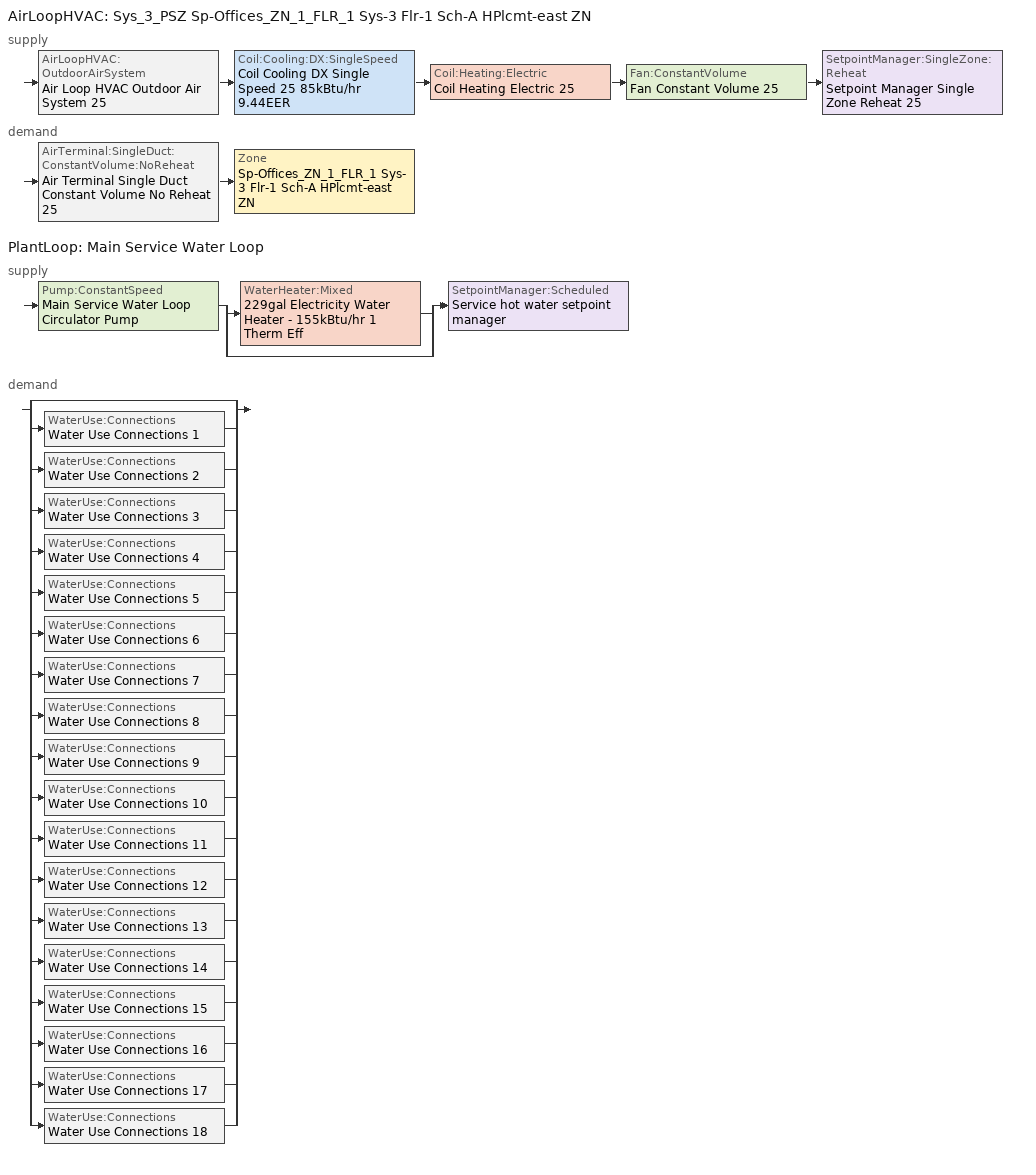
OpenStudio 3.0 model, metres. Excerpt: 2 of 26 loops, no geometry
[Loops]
AirLoopHVAC 'Sys_3_PSZ Sp-Offices_ZN_1_FLR_1 Sys-3 Flr-1 Sch-A HPlcmt-east ZN'
 supply: AirLoopHVAC:OutdoorAirSystem 'Air Loop HVAC Outdoor Air System 25' > Coil:Cooling:DX:SingleSpeed 'Coil Cooling DX Single Speed 25 85kBtu/hr 9.44EER' > Coil:Heating:Electric 'Coil Heating Electric 25' > Fan:ConstantVolume 'Fan Constant Volume 25' > SetpointManager:SingleZone:Reheat 'Setpoint Manager Single Zone Reheat 25'
 demand: AirTerminal:SingleDuct:ConstantVolume:NoReheat 'Air Terminal Single Duct Constant Volume No Reheat 25' > Zone 'Sp-Offices_ZN_1_FLR_1 Sys-3 Flr-1 Sch-A HPlcmt-east ZN'
PlantLoop 'Main Service Water Loop'
 supply: Pump:ConstantSpeed 'Main Service Water Loop Circulator Pump' > split
  | WaterHeater:Mixed '229gal Electricity Water Heater - 155kBtu/hr 1 Therm Eff'
  | bypass
  join > SetpointManager:Scheduled 'Service hot water setpoint manager'
 demand: split
  | bypass
  | WaterUse:Connections 'Water Use Connections 1'
  | WaterUse:Connections 'Water Use Connections 2'
  | WaterUse:Connections 'Water Use Connections 3'
  | WaterUse:Connections 'Water Use Connections 4'
  | WaterUse:Connections 'Water Use Connections 5'
  | WaterUse:Connections 'Water Use Connections 6'
  | WaterUse:Connections 'Water Use Connections 7'
  | WaterUse:Connections 'Water Use Connections 8'
  | WaterUse:Connections 'Water Use Connections 9'
  | WaterUse:Connections 'Water Use Connections 10'
  | WaterUse:Connections 'Water Use Connections 11'
  | WaterUse:Connections 'Water Use Connections 12'
  | WaterUse:Connections 'Water Use Connections 13'
  | WaterUse:Connections 'Water Use Connections 14'
  | WaterUse:Connections 'Water Use Connections 15'
  | WaterUse:Connections 'Water Use Connections 16'
  | WaterUse:Connections 'Water Use Connections 17'
  | WaterUse:Connections 'Water Use Connections 18'
[Sizing:Zone]
Sp-Offices_ZN_1_FLR_1 Sys-3 Flr-1 Sch-A HPlcmt-east ZN: Zone Cooling Design Supply Air Temperature Input Method=SupplyAirTemperature; Zone Cooling Design Supply Air Temperature {C}=13; Zone Cooling Design Supply Air Temperature Difference {deltaC}=11.11; Zone Heating Design Supply Air Temperature Input Method=SupplyAirTemperature; Zone Heating Design Supply Air Temperature {C}=43; Zone Heating Design Supply Air Temperature Difference {deltaC}=11.11; Zone Cooling Design Supply Air Humidity Ratio {kg-H2O/kg-air}=0.0085; Zone Heating Design Supply Air Humidity Ratio {kg-H2O/kg-air}=0.008; Zone Heating Sizing Factor=1.3; Zone Cooling Sizing Factor=1.1; Cooling Design Air Flow Method=DesignDay; Heating Design Air Flow Method=DesignDay; Account for Dedicated Outdoor Air System=No; Dedicated Outdoor Air System Control Strategy=NeutralSupplyAir; Dedicated Outdoor Air Low Setpoint Temperature for Design {C}=autosize; Dedicated Outdoor Air High Setpoint Temperature for Design {C}=autosize
[Zone equipment]
Sp-Offices_ZN_1_FLR_1 Sys-3 Flr-1 Sch-A HPlcmt-east ZN: Air Terminal Single Duct Constant Volume No Reheat 25, Zone HVAC Baseboard Convective Electric 25
[AirLoopHVAC]
Sys_3_PSZ Sp-Offices_ZN_1_FLR_1 Sys-3 Flr-1 Sch-A HPlcmt-east ZN: Availability Schedule=Sys_3_PSZ Sp-Offices_ZN_1_FLR_1 Sys-3 Flr-1 Sch-A HPlcmt-east ZN Occ Sch; Design Supply Air Flow Rate {m3/s}=AutoSize
[Sizing:System]
Sys_3_PSZ Sp-Offices_ZN_1_FLR_1 Sys-3 Flr-1 Sch-A HPlcmt-east ZN: Type of Load to Size On=Sensible; Design Outdoor Air Flow Rate {m3/s}=Autosize; Central Heating Maximum System Air Flow Ratio=1; Preheat Design Temperature {C}=7; Preheat Design Humidity Ratio {kg-H2O/kg-Air}=0.008; Precool Design Temperature {C}=13; Precool Design Humidity Ratio {kg-H2O/kg-Air}=0.008; Central Cooling Design Supply Air Temperature {C}=13; Central Heating Design Supply Air Temperature {C}=43; Sizing Option=NonCoincident; 100% Outdoor Air in Cooling=No; 100% Outdoor Air in Heating=No; Central Cooling Design Supply Air Humidity Ratio {kg-H2O/kg-Air}=0.0085; Central Heating Design Supply Air Humidity Ratio {kg-H2O/kg-Air}=0.008; Cooling Design Air Flow Method=DesignDay; Cooling Design Air Flow Rate {m3/s}=0; Heating Design Air Flow Method=DesignDay; Heating Design Air Flow Rate {m3/s}=0; System Outdoor Air Method=ZoneSum; Zone Maximum Outdoor Air Fraction=1; Cooling Supply Air Flow Rate Per Floor Area {m3/s-m2}=0.00996765; Cooling Fraction of Autosized Cooling Supply Air Flow Rate=1; Cooling Supply Air Flow Rate Per Unit Cooling Capacity {m3/s-W}=3.94755e-05; Heating Supply Air Flow Rate Per Floor Area {m3/s-m2}=0.00996765; Heating Fraction of Autosized Heating Supply Air Flow Rate=1; Heating Fraction of Autosized Cooling Supply Air Flow Rate=1; Heating Supply Air Flow Rate Per Unit Heating Capacity {m3/s-W}=3.15882e-05; Cooling Design Capacity Method=CoolingDesignCapacity; Cooling Design Capacity {W}=autosize; Cooling Design Capacity Per Floor Area {W/m2}=234.7; Fraction of Autosized Cooling Design Capacity=1; Heating Design Capacity Method=HeatingDesignCapacity; Heating Design Capacity {W}=autosize; Heating Design Capacity Per Floor Area {W/m2}=157; Fraction of Autosized Heating Design Capacity=1; Central Cooling Capacity Control Method=OnOff
[Fan:ConstantVolume]
Fan Constant Volume 25: Availability Schedule=Always On Discrete; Fan Total Efficiency=0.39975; Pressure Rise {Pa}=640; Maximum Flow Rate {m3/s}=AutoSize; Motor Efficiency=0.615
[Coil:Heating:Electric]
Coil Heating Electric 25: Availability Schedule=Always On Discrete
[Coil:Cooling:DX:SingleSpeed]
Coil Cooling DX Single Speed 25 85kBtu/hr 9.44EER: Availability Schedule=Always On Discrete; Rated Total Cooling Capacity {W}=autosize; Rated Sensible Heat Ratio=autosize; Rated COP {W/W}=3.27943; Rated Air Flow Rate {m3/s}=autosize; Rated Evaporator Fan Power Per Volume Flow Rate {W/(m3/s)}=773.3; Total Cooling Capacity Function of Temperature Curve=DXCOOL-NECB2011-REF-CAPFT; Total Cooling Capacity Function of Flow Fraction Curve=DXCOOL-NECB2011-REF-CAPFFLOW; Energy Input Ratio Function of Temperature Curve=DXCOOL-NECB2011-REF-COOLEIRFT; Energy Input Ratio Function of Flow Fraction Curve=DXCOOL-NECB2011-REF-COOLEIRFFLOW; Part Load Fraction Correlation Curve=DXCOOL-NECB2011-REF-COOLPLFFPLR; Condenser Type=AirCooled; Evaporative Condenser Effectiveness=0; Evaporative Condenser Air Flow Rate {m3/s}=Autosize; Evaporative Condenser Pump Rated Power Consumption {W}=Autosize; Crankcase Heater Capacity {W}=0; Maximum Outdoor Dry-Bulb Temperature for Crankcase Heater Operation {C}=0; Basin Heater Capacity {W/K}=0; Basin Heater Setpoint Temperature {C}=10
[Controller:OutdoorAir]
Controller Outdoor Air 25: Minimum Outdoor Air Flow Rate {m3/s}=autosize; Maximum Outdoor Air Flow Rate {m3/s}=Autosize; Economizer Control Type=DifferentialEnthalpy; Economizer Control Action Type=ModulateFlow; Lockout Type=NoLockout; Minimum Limit Type=FixedMinimum; Minimum Outdoor Air Schedule=Sys_3_PSZ Sp-Offices_ZN_1_FLR_1 Sys-3 Flr-1 Sch-A HPlcmt-east ZN Occ Sch; Controller Mechanical Ventilation=Controller Mechanical Ventilation 25; High Humidity Control=No; Heat Recovery Bypass Control Type=BypassWhenOAFlowGreaterThanMinimum
[Controller:MechanicalVentilation]
Controller Mechanical Ventilation 25: Availability Schedule=Always On Discrete; System Outdoor Air Method=ZoneSum
[AirLoopHVAC:OutdoorAirSystem]
Air Loop HVAC Outdoor Air System 25: Controller=Controller Outdoor Air 25
[SetpointManager:SingleZone:Reheat]
Setpoint Manager Single Zone Reheat 25: Minimum Supply Air Temperature {C}=13; Maximum Supply Air Temperature {C}=43; Control Zone=Sp-Offices_ZN_1_FLR_1 Sys-3 Flr-1 Sch-A HPlcmt-east ZN
[AirTerminal:SingleDuct:ConstantVolume:NoReheat]
Air Terminal Single Duct Constant Volume No Reheat 25: Availability Schedule=Always On Discrete; Maximum Air Flow Rate {m3/s}=AutoSize
[ZoneHVAC:Baseboard:Convective:Electric]
Zone HVAC Baseboard Convective Electric 25: Availability Schedule=Always On Discrete; Nominal Capacity {W}=autosize; Efficiency=1
[PlantLoop]
Main Service Water Loop: Glycol Concentration=0; Maximum Loop Temperature {C}=60; Minimum Loop Temperature {C}=10; Plant Loop Volume {m3}=Autocalculate; Load Distribution Scheme=Optimal
[Sizing:Plant]
Main Service Water Loop: Loop Type=Heating; Design Loop Exit Temperature {C}=60; Loop Design Temperature Difference {deltaC}=5; Sizing Option=NonCoincident; Zone Timesteps in Averaging Window=1; Coincident Sizing Factor Mode=None
[SetpointManager:Scheduled]
Service hot water setpoint manager: Control Variable=Temperature; Schedule=Service Water Loop Temp - 140F
[Pump:ConstantSpeed]
Main Service Water Loop Circulator Pump: Rated Flow Rate {m3/s}=autosize; Rated Pump Head {Pa}=98157.3; Rated Power Consumption {W}=autosize; Motor Efficiency=0.7; Fraction of Motor Inefficiencies to Fluid Stream=0; Pump Control Type=Intermittent; Design Power Sizing Method=PowerPerFlowPerPressure; Design Electric Power per Unit Flow Rate {W/(m3/s)}=348701.1; Design Shaft Power per Unit Flow Rate per Unit Head {W-s/m3-Pa}=1.28205
[WaterHeater:Mixed]
229gal Electricity Water Heater - 155kBtu/hr 1 Therm Eff: Tank Volume {m3}=0.868577; Setpoint Temperature Schedule=Service Water Loop Temp - 140F; Deadband Temperature Difference {deltaC}=2; Maximum Temperature Limit {C}=60; Heater Control Type=Cycle; Heater Maximum Capacity {W}=45383.1; Heater Fuel Type=Electricity; Heater Thermal Efficiency=1; Off Cycle Parasitic Fuel Consumption Rate {W}=88.1911; Off Cycle Parasitic Fuel Type=Electricity; Off Cycle Parasitic Heat Fraction to Tank=0.8; On Cycle Parasitic Fuel Consumption Rate {W}=88.1911; On Cycle Parasitic Fuel Type=Electricity; On Cycle Parasitic Heat Fraction to Tank=0; Ambient Temperature Indicator=Schedule; Ambient Temperature Schedule=Water Heater Ambient Temp Schedule - 70f; Off Cycle Loss Coefficient to Ambient Temperature {W/K}=4.14615; On Cycle Loss Coefficient to Ambient Temperature {W/K}=4.14615; Use Side Effectiveness=1; Source Side Effectiveness=1; Use Side Design Flow Rate {m3/s}=autosize; Source Side Design Flow Rate {m3/s}=autosize; Indirect Water Heating Recovery Time {hr}=1.5; Source Side Flow Control Mode=IndirectHeatPrimarySetpoint
[WaterUse:Connections]
Name | Water Use Equipment Name 1
Water Use Connections 1 | Cafeteria_zn_1_flr_1 Service Water Use 0.24gal/min
Water Use Connections 2 | Computer_class_zn_1_flr_1 Service Water Use 0.12gal/min
Water Use Connections 3 | Corner_class_1_pod_1_zn_1_flr_1 Service Water Use 0.07gal/min
Water Use Connections 4 | Corner_class_1_pod_2_zn_1_flr_1 Service Water Use 0.07gal/min
Water Use Connections 5 | Corner_class_1_pod_3_zn_1_flr_1 Service Water Use 0.07gal/min
Water Use Connections 6 | Corner_class_2_pod_1_zn_1_flr_1 Service Water Use 0.07gal/min
Water Use Connections 7 | Corner_class_2_pod_2_zn_1_flr_1 Service Water Use 0.07gal/min
Water Use Connections 8 | Corner_class_2_pod_3_zn_1_flr_1 Service Water Use 0.07gal/min
Water Use Connections 9 | Gym_zn_1_flr_1 Service Water Use 0.54gal/min
Water Use Connections 10 | Kitchen_zn_1_flr_1 Service Water Use 0.08gal/min
Water Use Connections 11 | Library_media_center_zn_1_flr_1 Service Water Use 0.15gal/min
Water Use Connections 12 | Mult_class_1_pod_1_zn_1_flr_1 Service Water Use 0.35gal/min
Water Use Connections 13 | Mult_class_1_pod_2_zn_1_flr_1 Service Water Use 0.35gal/min
Water Use Connections 14 | Mult_class_1_pod_3_zn_1_flr_1 Service Water Use 0.35gal/min
Water Use Connections 15 | Mult_class_2_pod_1_zn_1_flr_1 Service Water Use 0.35gal/min
Water Use Connections 16 | Mult_class_2_pod_2_zn_1_flr_1 Service Water Use 0.35gal/min
Water Use Connections 17 | Mult_class_2_pod_3_zn_1_flr_1 Service Water Use 0.23gal/min
Water Use Connections 18 | Offices_zn_1_flr_1 Service Water Use 0.17gal/min
[WaterUse:Equipment:Definition]
Name | Peak Flow Rate {m3/s} | Target Temperature Schedule | Sensible Fraction Schedule | Latent Fraction Schedule
Cafeteria_zn_1_flr_1 Service Water Use Def 0.24gal/min | 1.50573e-05 | Schedule Ruleset 5 | Schedule Ruleset 3 | Schedule Ruleset 4
Computer_class_zn_1_flr_1 Service Water Use Def 0.12gal/min | 7.45697e-06 | Schedule Ruleset 8 | Schedule Ruleset 6 | Schedule Ruleset 7
Corner_class_1_pod_1_zn_1_flr_1 Service Water Use Def 0.07gal/min | 4.55704e-06 | Schedule Ruleset 11 | Schedule Ruleset 9 | Schedule Ruleset 10
Corner_class_1_pod_2_zn_1_flr_1 Service Water Use Def 0.07gal/min | 4.55704e-06 | Schedule Ruleset 14 | Schedule Ruleset 12 | Schedule Ruleset 13
Corner_class_1_pod_3_zn_1_flr_1 Service Water Use Def 0.07gal/min | 4.55704e-06 | Schedule Ruleset 17 | Schedule Ruleset 15 | Schedule Ruleset 16
Corner_class_2_pod_1_zn_1_flr_1 Service Water Use Def 0.07gal/min | 4.55704e-06 | Schedule Ruleset 20 | Schedule Ruleset 18 | Schedule Ruleset 19
Corner_class_2_pod_2_zn_1_flr_1 Service Water Use Def 0.07gal/min | 4.55704e-06 | Schedule Ruleset 23 | Schedule Ruleset 21 | Schedule Ruleset 22
Corner_class_2_pod_3_zn_1_flr_1 Service Water Use Def 0.07gal/min | 4.55704e-06 | Schedule Ruleset 26 | Schedule Ruleset 24 | Schedule Ruleset 25
Gym_zn_1_flr_1 Service Water Use Def 0.54gal/min | 3.413e-05 | Schedule Ruleset 29 | Schedule Ruleset 27 | Schedule Ruleset 28
Kitchen_zn_1_flr_1 Service Water Use Def 0.08gal/min | 5.35372e-06 | Schedule Ruleset 32 | Schedule Ruleset 30 | Schedule Ruleset 31
Library_media_center_zn_1_flr_1 Service Water Use Def 0.15gal/min | 9.53632e-06 | Schedule Ruleset 35 | Schedule Ruleset 33 | Schedule Ruleset 34
Mult_class_1_pod_1_zn_1_flr_1 Service Water Use Def 0.35gal/min | 2.19566e-05 | Schedule Ruleset 38 | Schedule Ruleset 36 | Schedule Ruleset 37
Mult_class_1_pod_2_zn_1_flr_1 Service Water Use Def 0.35gal/min | 2.19566e-05 | Schedule Ruleset 41 | Schedule Ruleset 39 | Schedule Ruleset 40
Mult_class_1_pod_3_zn_1_flr_1 Service Water Use Def 0.35gal/min | 2.19566e-05 | Schedule Ruleset 44 | Schedule Ruleset 42 | Schedule Ruleset 43
Mult_class_2_pod_1_zn_1_flr_1 Service Water Use Def 0.35gal/min | 2.19566e-05 | Schedule Ruleset 47 | Schedule Ruleset 45 | Schedule Ruleset 46
Mult_class_2_pod_2_zn_1_flr_1 Service Water Use Def 0.35gal/min | 2.19566e-05 | Schedule Ruleset 50 | Schedule Ruleset 48 | Schedule Ruleset 49
Mult_class_2_pod_3_zn_1_flr_1 Service Water Use Def 0.23gal/min | 1.44997e-05 | Schedule Ruleset 53 | Schedule Ruleset 51 | Schedule Ruleset 52
Offices_zn_1_flr_1 Service Water Use Def 0.17gal/min | 1.05401e-05 | Schedule Ruleset 56 | Schedule Ruleset 54 | Schedule Ruleset 55
[WaterUse:Equipment]
Name | Water Use Equipment Definition | Space | Flow Rate Fraction Schedule
Cafeteria_zn_1_flr_1 Service Water Use 0.24gal/min | Cafeteria_zn_1_flr_1 Service Water Use Def 0.24gal/min | Cafeteria_ZN_1_FLR_1 | NECB-C-Service Water Heating
Computer_class_zn_1_flr_1 Service Water Use 0.12gal/min | Computer_class_zn_1_flr_1 Service Water Use Def 0.12gal/min | Computer_Class_ZN_1_FLR_1 | NECB-D-Service Water Heating
Corner_class_1_pod_1_zn_1_flr_1 Service Water Use 0.07gal/min | Corner_class_1_pod_1_zn_1_flr_1 Service Water Use Def 0.07gal/min | Corner_Class_1_Pod_1_ZN_1_FLR_1 | NECB-D-Service Water Heating
Corner_class_1_pod_2_zn_1_flr_1 Service Water Use 0.07gal/min | Corner_class_1_pod_2_zn_1_flr_1 Service Water Use Def 0.07gal/min | Corner_Class_1_Pod_2_ZN_1_FLR_1 | NECB-D-Service Water Heating
Corner_class_1_pod_3_zn_1_flr_1 Service Water Use 0.07gal/min | Corner_class_1_pod_3_zn_1_flr_1 Service Water Use Def 0.07gal/min | Corner_Class_1_Pod_3_ZN_1_FLR_1 | NECB-D-Service Water Heating
Corner_class_2_pod_1_zn_1_flr_1 Service Water Use 0.07gal/min | Corner_class_2_pod_1_zn_1_flr_1 Service Water Use Def 0.07gal/min | Corner_Class_2_Pod_1_ZN_1_FLR_1 | NECB-D-Service Water Heating
Corner_class_2_pod_2_zn_1_flr_1 Service Water Use 0.07gal/min | Corner_class_2_pod_2_zn_1_flr_1 Service Water Use Def 0.07gal/min | Corner_Class_2_Pod_2_ZN_1_FLR_1 | NECB-D-Service Water Heating
Corner_class_2_pod_3_zn_1_flr_1 Service Water Use 0.07gal/min | Corner_class_2_pod_3_zn_1_flr_1 Service Water Use Def 0.07gal/min | Corner_Class_2_Pod_3_ZN_1_FLR_1 | NECB-D-Service Water Heating
Gym_zn_1_flr_1 Service Water Use 0.54gal/min | Gym_zn_1_flr_1 Service Water Use Def 0.54gal/min | Gym_ZN_1_FLR_1 | NECB-B-Service Water Heating
Kitchen_zn_1_flr_1 Service Water Use 0.08gal/min | Kitchen_zn_1_flr_1 Service Water Use Def 0.08gal/min | Kitchen_ZN_1_FLR_1 | NECB-B-Service Water Heating
Library_media_center_zn_1_flr_1 Service Water Use 0.15gal/min | Library_media_center_zn_1_flr_1 Service Water Use Def 0.15gal/min | Library_Media_Center_ZN_1_FLR_1 | NECB-C-Service Water Heating
Mult_class_1_pod_1_zn_1_flr_1 Service Water Use 0.35gal/min | Mult_class_1_pod_1_zn_1_flr_1 Service Water Use Def 0.35gal/min | Mult_Class_1_Pod_1_ZN_1_FLR_1 | NECB-D-Service Water Heating
Mult_class_1_pod_2_zn_1_flr_1 Service Water Use 0.35gal/min | Mult_class_1_pod_2_zn_1_flr_1 Service Water Use Def 0.35gal/min | Mult_Class_1_Pod_2_ZN_1_FLR_1 | NECB-D-Service Water Heating
Mult_class_1_pod_3_zn_1_flr_1 Service Water Use 0.35gal/min | Mult_class_1_pod_3_zn_1_flr_1 Service Water Use Def 0.35gal/min | Mult_Class_1_Pod_3_ZN_1_FLR_1 | NECB-D-Service Water Heating
Mult_class_2_pod_1_zn_1_flr_1 Service Water Use 0.35gal/min | Mult_class_2_pod_1_zn_1_flr_1 Service Water Use Def 0.35gal/min | Mult_Class_2_Pod_1_ZN_1_FLR_1 | NECB-D-Service Water Heating
Mult_class_2_pod_2_zn_1_flr_1 Service Water Use 0.35gal/min | Mult_class_2_pod_2_zn_1_flr_1 Service Water Use Def 0.35gal/min | Mult_Class_2_Pod_2_ZN_1_FLR_1 | NECB-D-Service Water Heating
Mult_class_2_pod_3_zn_1_flr_1 Service Water Use 0.23gal/min | Mult_class_2_pod_3_zn_1_flr_1 Service Water Use Def 0.23gal/min | Mult_Class_2_Pod_3_ZN_1_FLR_1 | NECB-D-Service Water Heating
Offices_zn_1_flr_1 Service Water Use 0.17gal/min | Offices_zn_1_flr_1 Service Water Use Def 0.17gal/min | Offices_ZN_1_FLR_1 | NECB-A-Service Water Heating
[HeatExchanger:AirToAir:SensibleAndLatent] Availability Schedule=Always On Discrete; Nominal Supply Air Flow Rate {m3/s}=autosize; Sensible Effectiveness at 100% Heating Air Flow=0.5; Latent Effectiveness at 100% Heating Air Flow=0.5; Sensible Effectiveness at 75% Heating Air Flow=0.5; Latent Effectiveness at 75% Heating Air Flow=0.5; Sensible Effectiveness at 100% Cooling Air Flow=0.5; Latent Effectiveness at 100% Cooling Air Flow=0.5; Sensible Effectiveness at 75% Cooling Air Flow=0.5; Latent Effectiveness at 75% Cooling Air Flow=0.5; Supply Air Outlet Temperature Control=Yes; Heat Exchanger Type=Rotary; Frost Control Type=ExhaustOnly; Threshold Temperature {C}=-23.3; Initial Defrost Time Fraction=0.167; Rate of Defrost Time Fraction Increase {1/K}=1.44; Economizer Lockout=Yes
Name | Nominal Electric Power {W}
Sys_3_PSZ Sp-Mult_Class_1_Pod_1_ZN_1_FLR_1 Sys-3 Flr-1 Sch-D HPlcmt-south ZN ERV; Sys_3_PSZ Sp-Mult_Class_1_Pod_2_ZN_1_FLR_1 Sys-3 Flr-1 Sch-D HPlcmt-south ZN ERV; Sys_3_PSZ Sp-Mult_Class_1_Pod_3_ZN_1_FLR_1 Sys-3 Flr-1 Sch-D HPlcmt-south ZN ERV; Sys_3_PSZ Sp-Mult_Class_2_Pod_1_ZN_1_FLR_1 Sys-3 Flr-1 Sch-D HPlcmt-north ZN ERV; Sys_3_PSZ Sp-Mult_Class_2_Pod_2_ZN_1_FLR_1 Sys-3 Flr-1 Sch-D HPlcmt-north ZN ERV | 1002.76
Sys_3_PSZ Sp-Mult_Class_2_Pod_3_ZN_1_FLR_1 Sys-3 Flr-1 Sch-D HPlcmt-north ZN ERV | 679.183
Sys_3_PSZ Sp-Offices_ZN_1_FLR_1 Sys-3 Flr-1 Sch-A HPlcmt-east ZN ERV | 183.414
[SetpointManager:OutdoorAirPretreat] Minimum Setpoint Temperature {C}=-99; Maximum Setpoint Temperature {C}=99; Minimum Setpoint Humidity Ratio {kgWater/kgDryAir}=1e-05; Maximum Setpoint Humidity Ratio {kgWater/kgDryAir}=1
Setpoint Manager Outdoor Air Pretreat 1; Setpoint Manager Outdoor Air Pretreat 2; Setpoint Manager Outdoor Air Pretreat 3; Setpoint Manager Outdoor Air Pretreat 4; Setpoint Manager Outdoor Air Pretreat 5; Setpoint Manager Outdoor Air Pretreat 6; Setpoint Manager Outdoor Air Pretreat 7; Setpoint Manager Outdoor Air Pretreat 8; Setpoint Manager Outdoor Air Pretreat 9; Setpoint Manager Outdoor Air Pretreat 10; Setpoint Manager Outdoor Air Pretreat 11; Setpoint Manager Outdoor Air Pretreat 12; Setpoint Manager Outdoor Air Pretreat 13; Setpoint Manager Outdoor Air Pretreat 14; Setpoint Manager Outdoor Air Pretreat 15; Setpoint Manager Outdoor Air Pretreat 16; Setpoint Manager Outdoor Air Pretreat 17; Setpoint Manager Outdoor Air Pretreat 18; Setpoint Manager Outdoor Air Pretreat 19; Setpoint Manager Outdoor Air Pretreat 20; Setpoint Manager Outdoor Air Pretreat 21; Setpoint Manager Outdoor Air Pretreat 22; Setpoint Manager Outdoor Air Pretreat 23; Setpoint Manager Outdoor Air Pretreat 24; Setpoint Manager Outdoor Air Pretreat 25
[AvailabilityManager:NightCycle] Applicability Schedule=Always On Discrete; Control Type=CycleOnAny; Thermostat Tolerance {deltaC}=1; Cycling Run Time {s}=3600
Availability Manager Night Cycle 1; Availability Manager Night Cycle 2; Availability Manager Night Cycle 3; Availability Manager Night Cycle 4; Availability Manager Night Cycle 5; Availability Manager Night Cycle 6; Availability Manager Night Cycle 7; Availability Manager Night Cycle 8; Availability Manager Night Cycle 9; Availability Manager Night Cycle 10; Availability Manager Night Cycle 11; Availability Manager Night Cycle 12; Availability Manager Night Cycle 13; Availability Manager Night Cycle 14; Availability Manager Night Cycle 15; Availability Manager Night Cycle 16; Availability Manager Night Cycle 17; Availability Manager Night Cycle 18; Availability Manager Night Cycle 19; Availability Manager Night Cycle 20; Availability Manager Night Cycle 21; Availability Manager Night Cycle 22; Availability Manager Night Cycle 23; Availability Manager Night Cycle 24; Availability Manager Night Cycle 25
[Schedule:Constant]
Always On Discrete: Value=1
[Schedule:Ruleset]
Service Water Loop Temp - 140F: Default Day Schedule=Service Water Loop Temp - 140F Default
Water Heater Ambient Temp Schedule - 70f: Default Day Schedule=Water Heater Ambient Temp Schedule - 70f Default
Schedule Ruleset 3: Default Day Schedule=Schedule Day 5
Schedule Ruleset 4: Default Day Schedule=Schedule Day 6
Schedule Ruleset 5: Default Day Schedule=Schedule Day 7
NECB-C-Service Water Heating: Default Day Schedule=NECB-C-Service Water Heating Default
Schedule Ruleset 6: Default Day Schedule=Schedule Day 8
Schedule Ruleset 7: Default Day Schedule=Schedule Day 9
Schedule Ruleset 8: Default Day Schedule=Schedule Day 10
NECB-D-Service Water Heating: Default Day Schedule=NECB-D-Service Water Heating Default
Schedule Ruleset 9: Default Day Schedule=Schedule Day 11
Schedule Ruleset 10: Default Day Schedule=Schedule Day 12
Schedule Ruleset 11: Default Day Schedule=Schedule Day 13
Schedule Ruleset 12: Default Day Schedule=Schedule Day 14
Schedule Ruleset 13: Default Day Schedule=Schedule Day 15
Schedule Ruleset 14: Default Day Schedule=Schedule Day 16
Schedule Ruleset 15: Default Day Schedule=Schedule Day 17
Schedule Ruleset 16: Default Day Schedule=Schedule Day 18
Schedule Ruleset 17: Default Day Schedule=Schedule Day 19
Schedule Ruleset 18: Default Day Schedule=Schedule Day 20
Schedule Ruleset 19: Default Day Schedule=Schedule Day 21
Schedule Ruleset 20: Default Day Schedule=Schedule Day 22
Schedule Ruleset 21: Default Day Schedule=Schedule Day 23
Schedule Ruleset 22: Default Day Schedule=Schedule Day 24
Schedule Ruleset 23: Default Day Schedule=Schedule Day 25
Schedule Ruleset 24: Default Day Schedule=Schedule Day 26
Schedule Ruleset 25: Default Day Schedule=Schedule Day 27
Schedule Ruleset 26: Default Day Schedule=Schedule Day 28
Schedule Ruleset 27: Default Day Schedule=Schedule Day 29
Schedule Ruleset 28: Default Day Schedule=Schedule Day 30
Schedule Ruleset 29: Default Day Schedule=Schedule Day 31
NECB-B-Service Water Heating: Default Day Schedule=NECB-B-Service Water Heating Default
Schedule Ruleset 30: Default Day Schedule=Schedule Day 32
Schedule Ruleset 31: Default Day Schedule=Schedule Day 33
Schedule Ruleset 32: Default Day Schedule=Schedule Day 34
Schedule Ruleset 33: Default Day Schedule=Schedule Day 35
Schedule Ruleset 34: Default Day Schedule=Schedule Day 36
Schedule Ruleset 35: Default Day Schedule=Schedule Day 37
Schedule Ruleset 36: Default Day Schedule=Schedule Day 38
Schedule Ruleset 37: Default Day Schedule=Schedule Day 39
Schedule Ruleset 38: Default Day Schedule=Schedule Day 40
Schedule Ruleset 39: Default Day Schedule=Schedule Day 41
Schedule Ruleset 40: Default Day Schedule=Schedule Day 42
Schedule Ruleset 41: Default Day Schedule=Schedule Day 43
Schedule Ruleset 42: Default Day Schedule=Schedule Day 44
Schedule Ruleset 43: Default Day Schedule=Schedule Day 45
Schedule Ruleset 44: Default Day Schedule=Schedule Day 46
Schedule Ruleset 45: Default Day Schedule=Schedule Day 47
Schedule Ruleset 46: Default Day Schedule=Schedule Day 48
Schedule Ruleset 47: Default Day Schedule=Schedule Day 49
Schedule Ruleset 48: Default Day Schedule=Schedule Day 50
Schedule Ruleset 49: Default Day Schedule=Schedule Day 51
Schedule Ruleset 50: Default Day Schedule=Schedule Day 52
Schedule Ruleset 51: Default Day Schedule=Schedule Day 53
Schedule Ruleset 52: Default Day Schedule=Schedule Day 54
Schedule Ruleset 53: Default Day Schedule=Schedule Day 55
Schedule Ruleset 54: Default Day Schedule=Schedule Day 56
Schedule Ruleset 55: Default Day Schedule=Schedule Day 57
Schedule Ruleset 56: Default Day Schedule=Schedule Day 58
NECB-A-Service Water Heating: Default Day Schedule=NECB-A-Service Water Heating Default
Sys_3_PSZ Sp-Offices_ZN_1_FLR_1 Sys-3 Flr-1 Sch-A HPlcmt-east ZN Occ Sch: Default Day Schedule=Sys_3_PSZ Sp-Offices_ZN_1_FLR_1 Sys-3 Flr-1 Sch-A HPlcmt-east ZN Occ Sch Default; Summer Design Day Schedule=Sys_3_PSZ Sp-Offices_ZN_1_FLR_1 Sys-3 Flr-1 Sch-A HPlcmt-east ZN Occ Sch Summer Design Day; Winter Design Day Schedule=Sys_3_PSZ Sp-Offices_ZN_1_FLR_1 Sys-3 Flr-1 Sch-A HPlcmt-east ZN Occ Sch Winter Design Day
[Schedule:Day]
Service Water Loop Temp - 140F Default; Schedule Day 7; Schedule Day 10; Schedule Day 13; Schedule Day 16; Schedule Day 19; Schedule Day 22; Schedule Day 25; Schedule Day 28; Schedule Day 31; Schedule Day 34; Schedule Day 37; Schedule Day 40; Schedule Day 43; Schedule Day 46; Schedule Day 49; Schedule Day 52; Schedule Day 55; Schedule Day 58: 24, 0, 60
Water Heater Ambient Temp Schedule - 70f Default: 24, 0, 21.1111
Schedule Day 5; Schedule Day 8; Schedule Day 11; Schedule Day 14; Schedule Day 17; Schedule Day 20; Schedule Day 23; Schedule Day 26; Schedule Day 29; Schedule Day 32; Schedule Day 35; Schedule Day 38; Schedule Day 41; Schedule Day 44; Schedule Day 47; Schedule Day 50; Schedule Day 53; Schedule Day 56: 24, 0, 0.2
Schedule Day 6; Schedule Day 9; NECB-D-Service Water Heating Sat Day; NECB-D-Service Water Heating Sun|Hol Day; Schedule Day 12; Schedule Day 15; Schedule Day 18; Schedule Day 21; Schedule Day 24; Schedule Day 27; Schedule Day 30; Schedule Day 33; Schedule Day 36; Schedule Day 39; Schedule Day 42; Schedule Day 45; Schedule Day 48; Schedule Day 51; Schedule Day 54; Schedule Day 57; NECB-A-Service Water Heating Sat Day; NECB-A-Service Water Heating Sun|Hol Day: 24, 0, 0.05
NECB-C-Service Water Heating Default; NECB-C-Service Water Heating Default|Wkdy Day: 8, 0, 0.05, 9, 0, 0.1, 10, 0, 0.2, 11, 0, 0.3, 12, 0, 0.4, 16, 0, 0.8, 17, 0, 0.6, 18, 0, 0.4, 19, 0, 0.3, 21, 0, 0.2, 24, 0, 0.05
NECB-C-Service Water Heating Sat Day: 8, 0, 0.05, 9, 0, 0.1, 10, 0, 0.2, 11, 0, 0.3, 12, 0, 0.5, 16, 0, 0.9, 17, 0, 0.7, 18, 0, 0.5, 19, 0, 0.3, 21, 0, 0.2, 24, 0, 0.05
NECB-C-Service Water Heating Sun|Hol Day: 8, 0, 0.05, 9, 0, 0.1, 10, 0, 0.2, 11, 0, 0.3, 12, 0, 0.5, 17, 0, 0.9, 18, 0, 0.5, 19, 0, 0.3, 24, 0, 0.05
NECB-D-Service Water Heating Default; NECB-D-Service Water Heating Default|Wkdy Day: 8, 0, 0.05, 10, 0, 0.5, 16, 0, 0.9, 17, 0, 0.7, 18, 0, 0.3, 21, 0, 0.5, 22, 0, 0.3, 24, 0, 0.05
NECB-B-Service Water Heating Default; NECB-B-Service Water Heating Default|Wkdy Day: 1, 0, 0.6, 2, 0, 0.5, 9, 0, 0.05, 11, 0, 0.7, 12, 0, 0.4, 13, 0, 0.5, 15, 0, 0.6, 16, 0, 0.4, 18, 0, 0.3, 19, 0, 0.4, 20, 0, 0.5, 22, 0, 0.8, 24, 0, 0.9
NECB-B-Service Water Heating Sat Day: 1, 0, 0.7, 2, 0, 0.6, 9, 0, 0.05, 11, 0, 0.7, 12, 0, 0.4, 13, 0, 0.5, 15, 0, 0.6, 16, 0, 0.4, 18, 0, 0.3, 19, 0, 0.4, 20, 0, 0.5, 22, 0, 0.8, 24, 0, 0.9
NECB-B-Service Water Heating Sun|Hol Day: 1, 0, 0.5, 2, 0, 0.6, 9, 0, 0.05, 11, 0, 0.7, 12, 0, 0.4, 13, 0, 0.5, 15, 0, 0.6, 16, 0, 0.4, 18, 0, 0.3, 19, 0, 0.4, 20, 0, 0.5, 22, 0, 0.8, 24, 0, 0.5
NECB-A-Service Water Heating Default; NECB-A-Service Water Heating Default|Wkdy Day: 7, 0, 0.05, 8, 0, 0.1, 10, 0, 0.5, 16, 0, 0.9, 17, 0, 0.7, 18, 0, 0.5, 19, 0, 0.3, 22, 0, 0.2, 24, 0, 0.05
Sys_3_PSZ Sp-Offices_ZN_1_FLR_1 Sys-3 Flr-1 Sch-A HPlcmt-east ZN Occ Sch Default: 8, 0, 0, 19, 0, 1, 24, 0, 0
Sys_3_PSZ Sp-Offices_ZN_1_FLR_1 Sys-3 Flr-1 Sch-A HPlcmt-east ZN Occ Sch Winter Design Day; Sys_3_PSZ Sp-Offices_ZN_1_FLR_1 Sys-3 Flr-1 Sch-A HPlcmt-east ZN Occ Sch Summer Design Day: 24, 0, 1
Sys_3_PSZ Sp-Offices_ZN_1_FLR_1 Sys-3 Flr-1 Sch-A HPlcmt-east ZN Occ Sch Sunday: 24, 0, 0
[Schedule:Rule] Date Specification Type=DateRange; Start Month=1; Start Day=1; End Month=12; End Day=31
Name | Schedule Ruleset | Rule Order | Day Schedule | Apply Monday | Apply Tuesday | Apply Wednesday | Apply Thursday | Apply Friday | Apply Saturday | Apply Sunday
Schedule Rule 68 | NECB-C-Service Water Heating | 2 | NECB-C-Service Water Heating Default|Wkdy Day | Yes | Yes | Yes | Yes | Yes
Schedule Rule 69 | NECB-C-Service Water Heating | 1 | NECB-C-Service Water Heating Sat Day |  |  |  |  |  | Yes
Schedule Rule 70 | NECB-C-Service Water Heating | 0 | NECB-C-Service Water Heating Sun|Hol Day |  |  |  |  |  |  | Yes
Schedule Rule 71 | NECB-D-Service Water Heating | 2 | NECB-D-Service Water Heating Default|Wkdy Day | Yes | Yes | Yes | Yes | Yes
Schedule Rule 72 | NECB-D-Service Water Heating | 1 | NECB-D-Service Water Heating Sat Day |  |  |  |  |  | Yes
Schedule Rule 73 | NECB-D-Service Water Heating | 0 | NECB-D-Service Water Heating Sun|Hol Day |  |  |  |  |  |  | Yes
Schedule Rule 74 | NECB-B-Service Water Heating | 2 | NECB-B-Service Water Heating Default|Wkdy Day | Yes | Yes | Yes | Yes | Yes
Schedule Rule 75 | NECB-B-Service Water Heating | 1 | NECB-B-Service Water Heating Sat Day |  |  |  |  |  | Yes
Schedule Rule 76 | NECB-B-Service Water Heating | 0 | NECB-B-Service Water Heating Sun|Hol Day |  |  |  |  |  |  | Yes
Schedule Rule 77 | NECB-A-Service Water Heating | 2 | NECB-A-Service Water Heating Default|Wkdy Day | Yes | Yes | Yes | Yes | Yes
Schedule Rule 78 | NECB-A-Service Water Heating | 1 | NECB-A-Service Water Heating Sat Day |  |  |  |  |  | Yes
Schedule Rule 79 | NECB-A-Service Water Heating | 0 | NECB-A-Service Water Heating Sun|Hol Day |  |  |  |  |  |  | Yes
Sys_3_PSZ Sp-Offices_ZN_1_FLR_1 Sys-3 Flr-1 Sch-A HPlcmt-east ZN Occ Sch Sunday Rule | Sys_3_PSZ Sp-Offices_ZN_1_FLR_1 Sys-3 Flr-1 Sch-A HPlcmt-east ZN Occ Sch | 0 | Sys_3_PSZ Sp-Offices_ZN_1_FLR_1 Sys-3 Flr-1 Sch-A HPlcmt-east ZN Occ Sch Sunday |  |  |  |  |  | Yes | Yes
[Curve:Biquadratic] Minimum Value of x=13; Maximum Value of x=24; Minimum Value of y=24; Maximum Value of y=46
Name | Coefficient1 Constant | Coefficient2 x | Coefficient3 x**2 | Coefficient4 y | Coefficient5 y**2 | Coefficient6 x*y
DXCOOL-NECB2011-REF-CAPFT | 0.867905 | 0.0142459 | 0.00055436 | -0.0075575 | 3.3e-05 | -0.0001918
DXCOOL-NECB2011-REF-COOLEIRFT | 0.116936 | 0.0284933 | -0.0004112 | 0.0214108 | 0.00016103 | -0.0006791
[Curve:Quadratic] Coefficient1 Constant=1; Coefficient2 x=0; Coefficient3 x**2=0; Minimum Value of x=0; Maximum Value of x=1
DXCOOL-NECB2011-REF-CAPFFLOW; DXCOOL-NECB2011-REF-COOLEIRFFLOW
[Curve:Cubic]
DXCOOL-NECB2011-REF-COOLPLFFPLR: Coefficient1 Constant=0.0277; Coefficient2 x=4.9151; Coefficient3 x**2=-8.184; Coefficient4 x**3=4.2702; Minimum Value of x=0.7; Maximum Value of x=1
